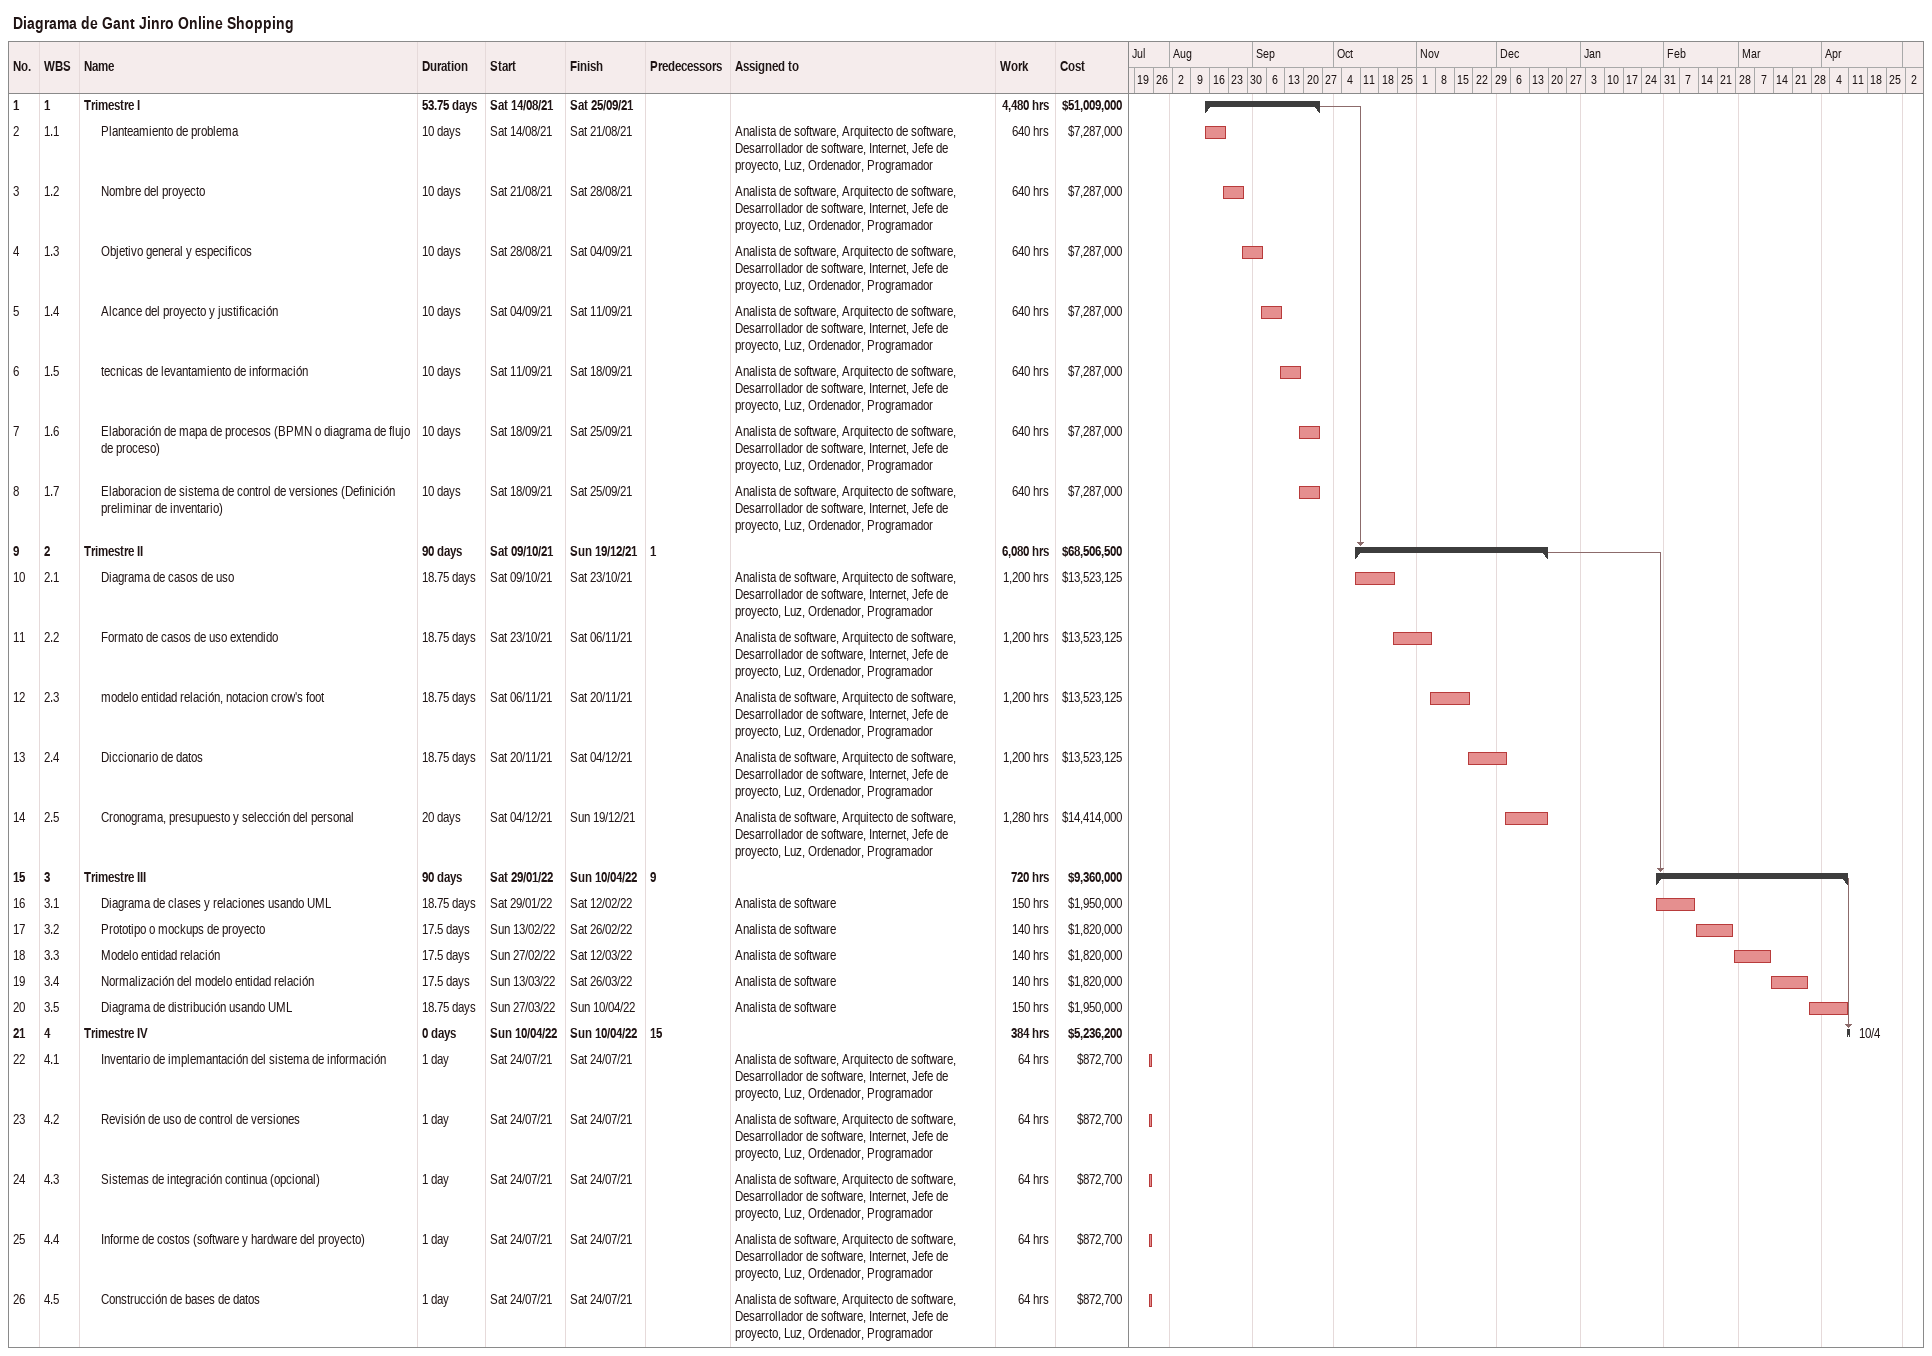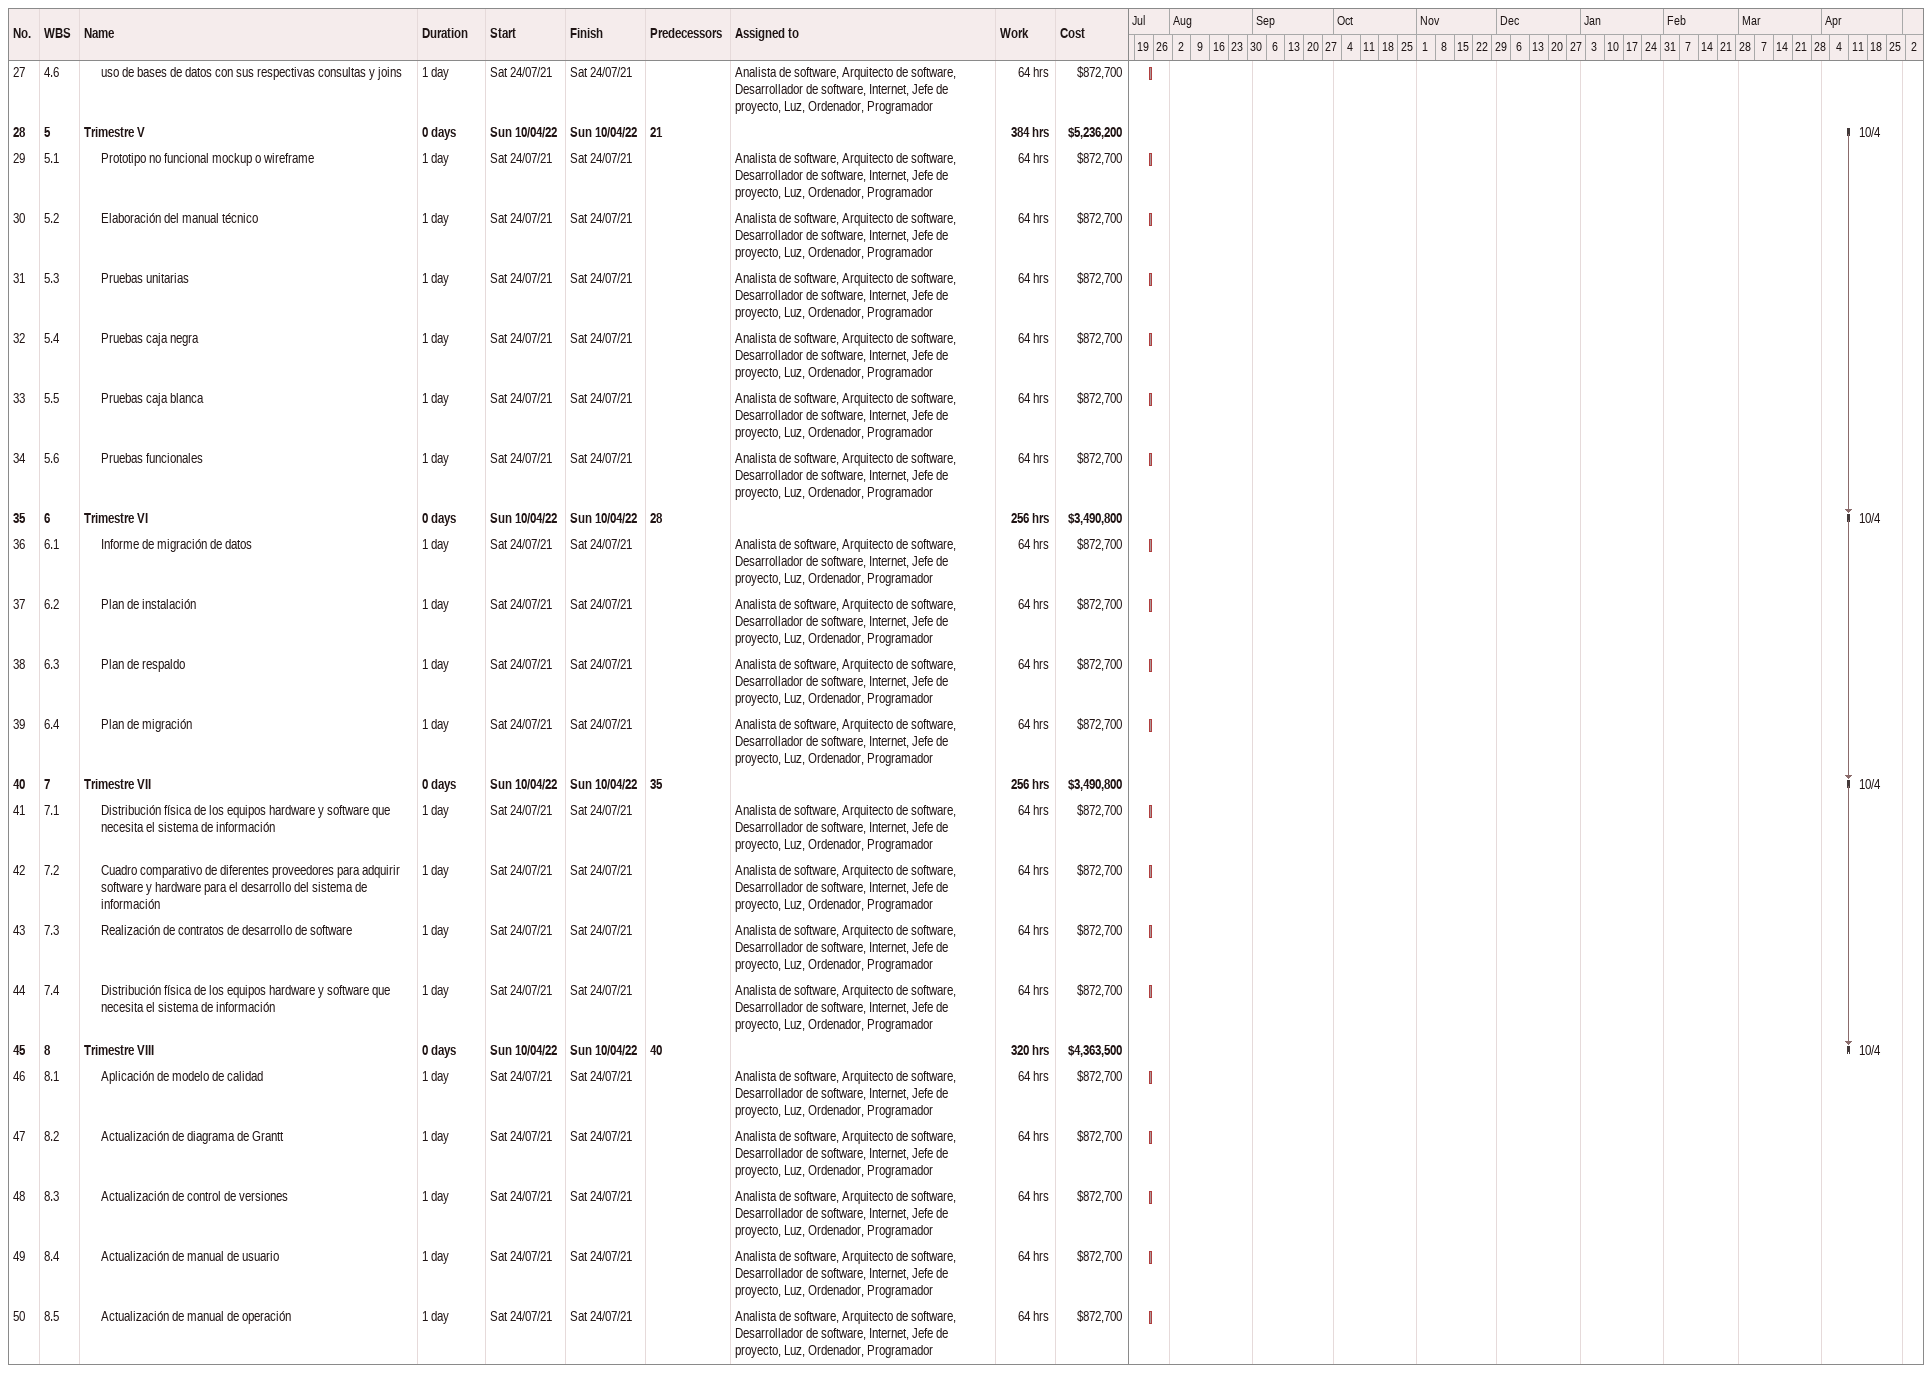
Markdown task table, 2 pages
Diagrama de Gant Jinro Online Shopping

| ID | WBS | Task | Duration | Start | Finish | Predecessors | Resources | Work (h) | Cost ($) |
|---|---|---|---|---|---|---|---|---|---|
| 1 | 1 | **Trimestre I** | 53.75d | 2021-08-14 | 2021-09-25 |  |  | 4480 | 51009000 |
| 2 | 1.1 | Planteamiento de problema | 10d | 2021-08-14 | 2021-08-21 |  | Analista de software, Arquitecto de software, Desarrollador de software, Internet, Jefe de proyecto, Luz, Ordenador, Programador | 640 | 7287000 |
| 3 | 1.2 | Nombre del proyecto | 10d | 2021-08-21 | 2021-08-28 |  | Analista de software, Arquitecto de software, Desarrollador de software, Internet, Jefe de proyecto, Luz, Ordenador, Programador | 640 | 7287000 |
| 4 | 1.3 | Objetivo general y especificos | 10d | 2021-08-28 | 2021-09-04 |  | Analista de software, Arquitecto de software, Desarrollador de software, Internet, Jefe de proyecto, Luz, Ordenador, Programador | 640 | 7287000 |
| 5 | 1.4 | Alcance del proyecto y justificación | 10d | 2021-09-04 | 2021-09-11 |  | Analista de software, Arquitecto de software, Desarrollador de software, Internet, Jefe de proyecto, Luz, Ordenador, Programador | 640 | 7287000 |
| 6 | 1.5 | tecnicas de levantamiento de información | 10d | 2021-09-11 | 2021-09-18 |  | Analista de software, Arquitecto de software, Desarrollador de software, Internet, Jefe de proyecto, Luz, Ordenador, Programador | 640 | 7287000 |
| 7 | 1.6 | Elaboración de mapa de procesos (BPMN o diagrama de flujo de proceso) | 10d | 2021-09-18 | 2021-09-25 |  | Analista de software, Arquitecto de software, Desarrollador de software, Internet, Jefe de proyecto, Luz, Ordenador, Programador | 640 | 7287000 |
| 8 | 1.7 | Elaboracion de sistema de control de versiones (Definición preliminar de inventario) | 10d | 2021-09-18 | 2021-09-25 |  | Analista de software, Arquitecto de software, Desarrollador de software, Internet, Jefe de proyecto, Luz, Ordenador, Programador | 640 | 7287000 |
| 9 | 2 | **Trimestre II** | 90d | 2021-10-09 | 2021-12-19 | 1 |  | 6080 | 68506500 |
| 10 | 2.1 | Diagrama de casos de uso | 18.75d | 2021-10-09 | 2021-10-23 |  | Analista de software, Arquitecto de software, Desarrollador de software, Internet, Jefe de proyecto, Luz, Ordenador, Programador | 1200 | 13523125 |
| 11 | 2.2 | Formato de casos de uso extendido | 18.75d | 2021-10-23 | 2021-11-06 |  | Analista de software, Arquitecto de software, Desarrollador de software, Internet, Jefe de proyecto, Luz, Ordenador, Programador | 1200 | 13523125 |
| 12 | 2.3 | modelo entidad relación, notacion crow's foot | 18.75d | 2021-11-06 | 2021-11-20 |  | Analista de software, Arquitecto de software, Desarrollador de software, Internet, Jefe de proyecto, Luz, Ordenador, Programador | 1200 | 13523125 |
| 13 | 2.4 | Diccionario de datos | 18.75d | 2021-11-20 | 2021-12-04 |  | Analista de software, Arquitecto de software, Desarrollador de software, Internet, Jefe de proyecto, Luz, Ordenador, Programador | 1200 | 13523125 |
| 14 | 2.5 | Cronograma, presupuesto y selección del personal | 20d | 2021-12-04 | 2021-12-19 |  | Analista de software, Arquitecto de software, Desarrollador de software, Internet, Jefe de proyecto, Luz, Ordenador, Programador | 1280 | 14414000 |
| 15 | 3 | **Trimestre III** | 90d | 2022-01-29 | 2022-04-10 | 9 |  | 720 | 9360000 |
| 16 | 3.1 | Diagrama de clases y relaciones usando UML | 18.75d | 2022-01-29 | 2022-02-12 |  | Analista de software | 150 | 1950000 |
| 17 | 3.2 | Prototipo o mockups de proyecto | 17.5d | 2022-02-13 | 2022-02-26 |  | Analista de software | 140 | 1820000 |
| 18 | 3.3 | Modelo entidad relación | 17.5d | 2022-02-27 | 2022-03-12 |  | Analista de software | 140 | 1820000 |
| 19 | 3.4 | Normalización del modelo entidad relación | 17.5d | 2022-03-13 | 2022-03-26 |  | Analista de software | 140 | 1820000 |
| 20 | 3.5 | Diagrama de distribución usando UML | 18.75d | 2022-03-27 | 2022-04-10 |  | Analista de software | 150 | 1950000 |
| 21 | 4 | **Trimestre IV** | 0d | 2022-04-10 | 2022-04-10 | 15 |  | 384 | 5236200 |
| 22 | 4.1 | Inventario de implemantación del sistema de información | 1d | 2021-07-24 | 2021-07-24 |  | Analista de software, Arquitecto de software, Desarrollador de software, Internet, Jefe de proyecto, Luz, Ordenador, Programador | 64 | 872700 |
| 23 | 4.2 | Revisión de uso de control de versiones | 1d | 2021-07-24 | 2021-07-24 |  | Analista de software, Arquitecto de software, Desarrollador de software, Internet, Jefe de proyecto, Luz, Ordenador, Programador | 64 | 872700 |
| 24 | 4.3 | Sistemas de integración continua (opcional) | 1d | 2021-07-24 | 2021-07-24 |  | Analista de software, Arquitecto de software, Desarrollador de software, Internet, Jefe de proyecto, Luz, Ordenador, Programador | 64 | 872700 |
| 25 | 4.4 | Informe de costos (software y hardware del proyecto) | 1d | 2021-07-24 | 2021-07-24 |  | Analista de software, Arquitecto de software, Desarrollador de software, Internet, Jefe de proyecto, Luz, Ordenador, Programador | 64 | 872700 |
| 26 | 4.5 | Construcción de bases de datos | 1d | 2021-07-24 | 2021-07-24 |  | Analista de software, Arquitecto de software, Desarrollador de software, Internet, Jefe de proyecto, Luz, Ordenador, Programador | 64 | 872700 |
| 27 | 4.6 | uso de bases de datos con sus respectivas consultas y joins | 1d | 2021-07-24 | 2021-07-24 |  | Analista de software, Arquitecto de software, Desarrollador de software, Internet, Jefe de proyecto, Luz, Ordenador, Programador | 64 | 872700 |
| 28 | 5 | **Trimestre V** | 0d | 2022-04-10 | 2022-04-10 | 21 |  | 384 | 5236200 |
| 29 | 5.1 | Prototipo no funcional mockup o wireframe | 1d | 2021-07-24 | 2021-07-24 |  | Analista de software, Arquitecto de software, Desarrollador de software, Internet, Jefe de proyecto, Luz, Ordenador, Programador | 64 | 872700 |
| 30 | 5.2 | Elaboración del manual técnico | 1d | 2021-07-24 | 2021-07-24 |  | Analista de software, Arquitecto de software, Desarrollador de software, Internet, Jefe de proyecto, Luz, Ordenador, Programador | 64 | 872700 |
| 31 | 5.3 | Pruebas unitarias | 1d | 2021-07-24 | 2021-07-24 |  | Analista de software, Arquitecto de software, Desarrollador de software, Internet, Jefe de proyecto, Luz, Ordenador, Programador | 64 | 872700 |
| 32 | 5.4 | Pruebas caja negra | 1d | 2021-07-24 | 2021-07-24 |  | Analista de software, Arquitecto de software, Desarrollador de software, Internet, Jefe de proyecto, Luz, Ordenador, Programador | 64 | 872700 |
| 33 | 5.5 | Pruebas caja blanca | 1d | 2021-07-24 | 2021-07-24 |  | Analista de software, Arquitecto de software, Desarrollador de software, Internet, Jefe de proyecto, Luz, Ordenador, Programador | 64 | 872700 |
| 34 | 5.6 | Pruebas funcionales | 1d | 2021-07-24 | 2021-07-24 |  | Analista de software, Arquitecto de software, Desarrollador de software, Internet, Jefe de proyecto, Luz, Ordenador, Programador | 64 | 872700 |
| 35 | 6 | **Trimestre VI** | 0d | 2022-04-10 | 2022-04-10 | 28 |  | 256 | 3490800 |
| 36 | 6.1 | Informe de migración de datos | 1d | 2021-07-24 | 2021-07-24 |  | Analista de software, Arquitecto de software, Desarrollador de software, Internet, Jefe de proyecto, Luz, Ordenador, Programador | 64 | 872700 |
| 37 | 6.2 | Plan de instalación | 1d | 2021-07-24 | 2021-07-24 |  | Analista de software, Arquitecto de software, Desarrollador de software, Internet, Jefe de proyecto, Luz, Ordenador, Programador | 64 | 872700 |
| 38 | 6.3 | Plan de respaldo | 1d | 2021-07-24 | 2021-07-24 |  | Analista de software, Arquitecto de software, Desarrollador de software, Internet, Jefe de proyecto, Luz, Ordenador, Programador | 64 | 872700 |
| 39 | 6.4 | Plan de migración | 1d | 2021-07-24 | 2021-07-24 |  | Analista de software, Arquitecto de software, Desarrollador de software, Internet, Jefe de proyecto, Luz, Ordenador, Programador | 64 | 872700 |
| 40 | 7 | **Trimestre VII** | 0d | 2022-04-10 | 2022-04-10 | 35 |  | 256 | 3490800 |
| 41 | 7.1 | Distribución física de los equipos hardware y software que necesita el sistema de información | 1d | 2021-07-24 | 2021-07-24 |  | Analista de software, Arquitecto de software, Desarrollador de software, Internet, Jefe de proyecto, Luz, Ordenador, Programador | 64 | 872700 |
| 42 | 7.2 | Cuadro comparativo de diferentes proveedores para adquirir software y hardware para el desarrollo del sistema de información | 1d | 2021-07-24 | 2021-07-24 |  | Analista de software, Arquitecto de software, Desarrollador de software, Internet, Jefe de proyecto, Luz, Ordenador, Programador | 64 | 872700 |
| 43 | 7.3 | Realización de contratos de desarrollo de software | 1d | 2021-07-24 | 2021-07-24 |  | Analista de software, Arquitecto de software, Desarrollador de software, Internet, Jefe de proyecto, Luz, Ordenador, Programador | 64 | 872700 |
| 44 | 7.4 | Distribución física de los equipos hardware y software que necesita el sistema de información | 1d | 2021-07-24 | 2021-07-24 |  | Analista de software, Arquitecto de software, Desarrollador de software, Internet, Jefe de proyecto, Luz, Ordenador, Programador | 64 | 872700 |
| 45 | 8 | **Trimestre VIII** | 0d | 2022-04-10 | 2022-04-10 | 40 |  | 320 | 4363500 |
| 46 | 8.1 | Aplicación de modelo de calidad | 1d | 2021-07-24 | 2021-07-24 |  | Analista de software, Arquitecto de software, Desarrollador de software, Internet, Jefe de proyecto, Luz, Ordenador, Programador | 64 | 872700 |
| 47 | 8.2 | Actualización de diagrama de Grantt | 1d | 2021-07-24 | 2021-07-24 |  | Analista de software, Arquitecto de software, Desarrollador de software, Internet, Jefe de proyecto, Luz, Ordenador, Programador | 64 | 872700 |
| 48 | 8.3 | Actualización de control de versiones | 1d | 2021-07-24 | 2021-07-24 |  | Analista de software, Arquitecto de software, Desarrollador de software, Internet, Jefe de proyecto, Luz, Ordenador, Programador | 64 | 872700 |
| 49 | 8.4 | Actualización de manual de usuario | 1d | 2021-07-24 | 2021-07-24 |  | Analista de software, Arquitecto de software, Desarrollador de software, Internet, Jefe de proyecto, Luz, Ordenador, Programador | 64 | 872700 |
| 50 | 8.5 | Actualización de manual de operación | 1d | 2021-07-24 | 2021-07-24 |  | Analista de software, Arquitecto de software, Desarrollador de software, Internet, Jefe de proyecto, Luz, Ordenador, Programador | 64 | 872700 |
